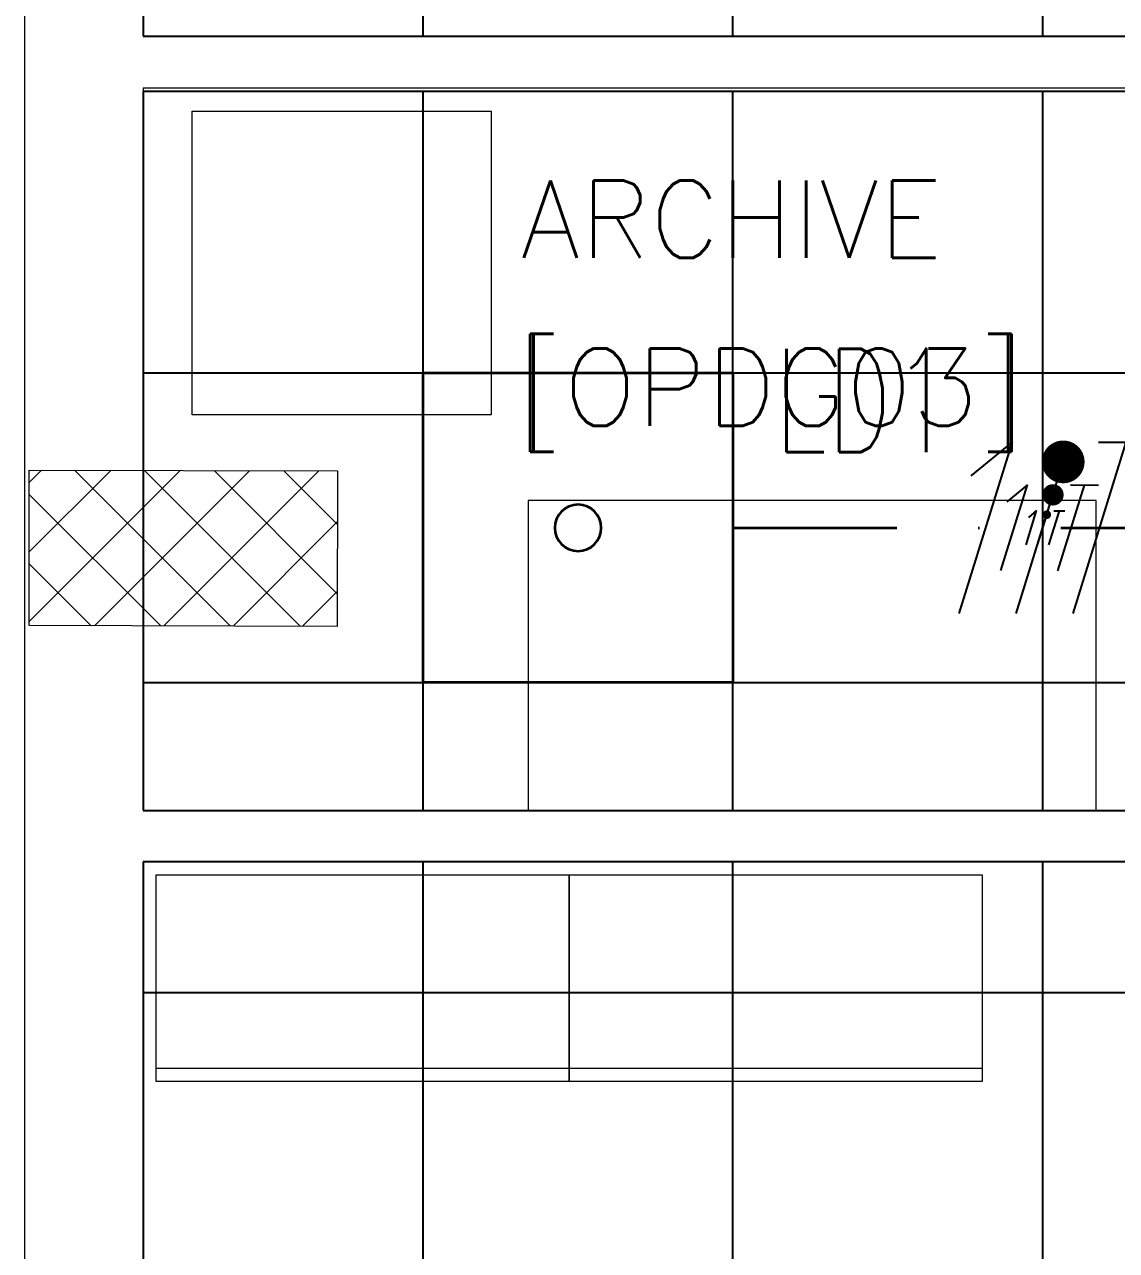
# Model space of a CAD drawing. Header units: inches. Extents: x -12418 to 57169, y -29325 to 19878.
# Drawn here: x 5228 to 7343, y -7100 to -4725 of the extents above; entities that cross this region are included whole.
import ezdxf
from ezdxf.enums import TextEntityAlignment as Align

# ---------------------------------------------------------------- set-up
doc = ezdxf.new("R2010")
doc.units = ezdxf.units.IN
doc.header["$LTSCALE"] = 25
doc.header["$MEASUREMENT"] = 0
doc.linetypes.add('DASHDOT', pattern=[25.4, 12.7, -6.35, 0, -6.35])
doc.layers.get('0').update_dxf_attribs({"color": 8})
for name, color, linetype, lineweight in [('00-Ground Floor$0$72_EGR_BASE_TEXT', 252, 'Continuous', 5), ('00-Ground Floor$0$C-HYDR-CTCH', 251, 'Continuous', 5), ('00-Ground Floor$0$Hatch', 254, 'Continuous', 5), ('00-Ground Floor$0$LOADING', 253, 'Continuous', 5), ('00-Ground Floor$0$Walls', 251, 'Continuous', 5), ('E-LITE-CIRC-NUMB', 6, 'Continuous', 25), ('E-LITE-CLNG', 150, 'Continuous', 35), ('E-LITE-CLNG-CNDT', 6, 'DASHDOT', 35), ('E-LITE-CTRL', 6, 'Continuous', 25), ('E-LITE-IDEN', 6, 'Continuous', 25), ('E-POWR-WIRE', 6, 'Continuous', 25), ('E-POWR-WIRE @ 100', 6, 'Continuous', 25), ('E-POWR-WIRE @ 20', 6, 'Continuous', 25), ('E-POWR-WIRE @ 50', 6, 'Continuous', 25)]:
    doc.layers.add(name, color=color, linetype=linetype, lineweight=lineweight)
doc.layers.add('00-Ground Floor$0$False Ceiling', color=251, linetype='Continuous')
doc.styles.add('00-Ground Floor$0$SIMPLEX', font='SIMPLEX.shx', dxfattribs={"height": 150})
doc.styles.add('DC_Simplex', font='SIMPLEX.shx', dxfattribs={"width": 0.7})

# ---------------------------------------------------------------- blocks, each defined once
blk = doc.blocks.new('00-Ground Floor$0$GF21027-P')
at = {"layer": '00-Ground Floor$0$LOADING'}
for p, q in [((0.4, 0.4), (-0.4, 0.4)), ((-0.4, 0.4), (-0.4, 0)), ((0.4, 0), (0.4, 0.4)), ((-0.4, 0.025), (0.4, 0.025)), ((-0.4, 0), (0.4, 0))]:
    blk.add_line(p, q, dxfattribs=at)
blk = doc.blocks.new('00-Ground Floor$0$A$Ce9e1c4c3')
at = {"layer": '00-Ground Floor$0$False Ceiling', "color": 254}
for p, q in [((-94542.1, -2747.4, 0), (-94542.1, -4747.4, 0)), ((-94542.1, -4747.4, 0), (-90902.1, -4747.4, 0)), ((-90902.1, -4854.6, 0), (-94542.1, -4854.6, 0)), ((-94542.1, -4854.6, 0), (-94542.1, -6247.4, 0)), ((-94542.1, -6247.4, 0), (-90902.1, -6247.4, 0)), ((-90902.1, -6347.4, 0), (-94542.1, -6347.4, 0)), ((-94542.1, -6347.4, 0), (-94542.1, -10017.4, 0))]:
    blk.add_line(p, q, dxfattribs=at)
at = {"layer": '00-Ground Floor$0$False Ceiling', "color": 254, "linetype": 'Continuous'}
for p, q in [((-94000, -4747.4), (-94000, -2747.4)), ((-93400, -4747.4), (-93400, -2747.4)), ((-92800, -4747.4), (-92800, -2747.4)), ((-94000, -6247.4), (-94000, -4854.6)), ((-93400, -6247.4), (-93400, -4854.6)), ((-92800, -6247.4), (-92800, -4854.6)), ((-94542.1, -5400), (-90902.1, -5400)), ((-94542.1, -6000), (-90902.1, -6000)), ((-94000, -10017.4), (-94000, -6347.4)), ((-93400, -10017.4), (-93400, -6347.4)), ((-92800, -10017.4), (-92800, -6347.4)), ((-94542.1, -6600), (-90902.1, -6600))]:
    blk.add_line(p, q, dxfattribs=at)
blk = doc.blocks.new('00-Ground Floor')
at = {"layer": '00-Ground Floor$0$Hatch'}
h = blk.add_hatch(dxfattribs=at)
h.set_pattern_fill('ANSI37', color=256, scale=30)
h.set_pattern_definition([(45, (-1981.42, -13099.68), (-67.35192, 67.35192), []), (135, (-1981.42, -13099.68), (-67.35192, -67.35192), [])])
h.paths.add_polyline_path([(48971.2, 8818.2), (48367.3, 8810.1), (48371.2, 8521.7), (48975.1, 8529.8)])
h.paths.add_polyline_path([(41810.5, 8810.5), (41227, 8805), (41207, 8513.7), (41790.5, 8519.1)])
h.paths.add_polyline_path([(27433.5, 8803.1), (26834.4, 8799), (26828.7, 8506), (27427.8, 8510)])
h.paths.add_polyline_path([(34618.7, 8805.3), (34017.5, 8797.8), (34009.3, 8512.1), (34610.5, 8519.6)])
h.paths.add_polyline_path([(20214.3, 8812.4), (19607.8, 8790.5), (19622.4, 8498), (20228.8, 8519.8)])
h.paths.add_polyline_path([(13477.7, 8802), (12255.7, 8825.9), (12249.3, 8529.8), (13471.3, 8505.8)])
h.paths.add_polyline_path([(13491.8, 1601.9), (12276.8, 1586.2), (12263.3, 1293.7), (13478.3, 1309.4)])
h.paths.add_polyline_path([(13465.7, -5591.3), (12262.6, -5607.3), (12256.9, -5900.3), (13460, -5884.3)])
h.paths.add_polyline_path([(13484.2, -12790), (12287.5, -12801.4), (12290.4, -13095.9), (13487, -13084.4)])
h.paths.add_polyline_path([(5849.2, -12787.9), (5245.6, -12791.6), (5256.3, -13077.1), (5859.8, -13073.4)])
h.paths.add_polyline_path([(5833.8, -5589.9), (5236.9, -5588.3), (5236.8, -5889.5), (5833.6, -5891)])
h.paths.add_polyline_path([(5843.6, 1599.7), (5224.3, 1600.9), (5213.7, 1298), (5833, 1296.7)])
h.paths.add_polyline_path([(5820.3, 8779.1), (5219.7, 8793.5), (5216, 8503.9), (5816.7, 8489.4)])
h.paths.add_polyline_path([(-1378.8, 8777.2), (-1981.4, 8799.9), (-1979.5, 8511.6), (-1376.9, 8488.9)])
h.paths.add_polyline_path([(-1371.1, -5601.1), (-1973.1, -5608.1), (-1969.7, -5899.7), (-1367.7, -5892.7)])
h.paths.add_polyline_path([(-1353.5, -12795.7), (-1951.9, -12796.7), (-1947.1, -13097.4), (-1348.7, -13096.4)])
h.paths.add_polyline_path([(20233.2, -12782.5), (19627.5, -12795.4), (19633.2, -13096.6), (20238.9, -13083.7)])
h.paths.add_polyline_path([(20226.6, -5590), (19632.3, -5607.6), (19634.4, -5904.1), (20228.7, -5886.6)])
h.paths.add_polyline_path([(20217.9, 1618), (19619, 1610.4), (19623, 1310.2), (20221.9, 1317.9)])
h.paths.add_polyline_path([(27418.3, 1602.8), (26816.3, 1607.5), (26820.6, 1315.3), (27422.5, 1310.7)])
h.paths.add_polyline_path([(27422, -5579.9), (26818.1, -5597.5), (26831.6, -5897.5), (27431.7, -5876.5)])
h.paths.add_polyline_path([(27438.1, -12795.9), (26834.3, -12789.3), (26831.9, -13075), (27435.7, -13081.6)])
h.paths.add_polyline_path([(34636.6, -12785.4), (34039.3, -12800), (34048.3, -13099.7), (34645.6, -13085.1)])
h.paths.add_polyline_path([(34629.3, -5597.1), (34028, -5595.2), (34029.2, -5892.4), (34630.4, -5894.3)])
h.paths.add_polyline_path([(34592.8, 1606.7), (34012, 1611.4), (34031.7, 1321.6), (34612.5, 1316.9)])
h.paths.add_polyline_path([(41796.2, 1606), (41198.6, 1619.8), (41200.6, 1327.8), (41798.2, 1314.1)])
h.paths.add_polyline_path([(41797.2, -5592.6), (41228.8, -5600.2), (41230.6, -5894.3), (41799, -5886.7)])
h.paths.add_polyline_path([(41834.3, -12789.7), (41229, -12792.4), (41230.4, -13096.9), (41835.6, -13094.3)])
h.paths.add_polyline_path([(49008.5, -12790.2), (48420.5, -12774.1), (48407.3, -13081.4), (48995.3, -13097.4)])
h.paths.add_polyline_path([(48992.7, -5590.8), (48389.5, -5589.7), (48387.5, -5886.2), (48990.7, -5887.3)])
at = {"layer": '00-Ground Floor$0$C-HYDR-CTCH', "flags": 128}
blk.add_lwpolyline([(5236.9, -5588.3), (5833.8, -5589.9), (5833.6, -5891), (5236.8, -5889.5), (5236.9, -5588.3)], dxfattribs=at)
at = {"layer": '00-Ground Floor$0$LOADING', "elevation": 0}
for points in [[(5552.9, -4892.5), (6132, -4892.5), (6132, -5481.3), (5552.9, -5481.3)], [(6203.4, -5647.4), (6203.4, -6247.4), (7303.4, -6247.4), (7303.4, -5647.4)]]:
    blk.add_lwpolyline(points, close=True, dxfattribs=at)
at = {"layer": '00-Ground Floor$0$Walls'}
for p, q in [((5227.9, -4347.4, 0), (5227.9, -5597.4, 0)), ((5457.9, -4347.4, 0), (5457.9, -4747.4, 0)), ((5457.9, -4747.4, 0), (8117.9, -4747.4, 0)), ((5457.9, -4847.4, 0), (5457.9, -5597.4, 0)), ((5457.9, -4847.4, 0), (8117.9, -4847.4, 0)), ((5227.9, -5597.4, 0), (5227.9, -13097.4, 0)), ((5227.9, -5597.4, 0), (5227.9, -13097.4, 0)), ((5457.9, -5897.4, 0), (5457.9, -6247.4, 0)), ((5457.9, -6247.4, 0), (9097.9, -6247.4, 0)), ((5457.9, -6347.4, 0), (5457.9, -10017.4, 0)), ((5457.9, -6347.4, 0), (9097.9, -6347.4, 0))]:
    blk.add_line(p, q, dxfattribs=at)
at = {"layer": '00-Ground Floor$0$False Ceiling', "color": 254}
blk.add_blockref('00-Ground Floor$0$A$Ce9e1c4c3', (100000, 0), dxfattribs=at)
at = {"layer": '00-Ground Floor$0$LOADING', "extrusion": (-7.77426e-06, -8.17011e-07, 1), "xscale": -1000.000000000002, "yscale": 1000.000000000004, "zscale": 1000.000000000002, "rotation": 359.9985892354244}
for p in [(5882.9, -6772.4, 0), (6682.9, -6772.5, 0)]:
    blk.add_blockref('00-Ground Floor$0$GF21027-P', p, dxfattribs=at)
at = {"layer": '00-Ground Floor$0$72_EGR_BASE_TEXT', "char_height": 150, "attachment_point": 2, "style": '00-Ground Floor$0$SIMPLEX'}
for s, insert in [('ARCHIVE', (6596.9, -5027.2)), ('[OPDG03]', (6673.6, -5352.6, 0))]:
    blk.add_mtext(s, dxfattribs=dict(at, insert=insert))
blk = doc.blocks.new('*U61')
blk.add_lwpolyline([(-300, 300), (-300, -300), (300, -300), (300, 300)], close=True)
blk.add_circle((0, 0), 45)
at = {"layer": 'E-LITE-CIRC-NUMB', "style": 'DC_Simplex', "width": 0.7, "flags": 8}
blk.add_attdef('CIRCUIT', text='', height=200, rotation=0, dxfattribs=at).set_placement((-473.9, 300), align=Align.RIGHT)
at = {"layer": 'E-LITE-CTRL', "style": 'DC_Simplex', "width": 0.7, "flags": 8}
blk.add_attdef('CONTROL', (1118.9, -935), '', height=200, rotation=360, dxfattribs=at)
at = {"layer": 'E-LITE-IDEN', "style": 'DC_Simplex', "width": 0.7, "flags": 8}
blk.add_attdef('TYPE', (-380, 146.8), '', height=200, rotation=360, dxfattribs=at)
blk = doc.blocks.new('*U76')
for p, q in [((-1.617, -1.658), (-0.587, 1.663)), ((-0.587, 1.663), (-1.389, 1.004)), ((-0.515, -1.66), (0.515, 1.66)), ((0.587, -1.663), (1.617, 1.658)), ((1.078, 1.659), (2.157, 1.657))]:
    blk.add_line(p, q)
at = {"const_width": 0.414}
blk.add_lwpolyline([(0.19, 1.278, 1), (0.604, 1.277, 1)], format="xyb", close=True, dxfattribs=at)
blk = doc.blocks.new('*U796')
at = {"layer": 'E-POWR-WIRE @ 100', "xscale": 100, "yscale": 100, "zscale": 100}
blk.add_blockref('*U76', (7200, -5700), dxfattribs=at)
at = {"layer": 'E-POWR-WIRE @ 20', "xscale": 20, "yscale": 20, "zscale": 20}
blk.add_blockref('*U76', (7200, -5700), dxfattribs=at)
at = {"layer": 'E-POWR-WIRE @ 50', "xscale": 50, "yscale": 50, "zscale": 50}
blk.add_blockref('*U76', (7200, -5700), dxfattribs=at)

msp = doc.modelspace()

# ---------------------------------------------------------------- linework, layer by layer
at = {"layer": 'E-LITE-CLNG-CNDT'}
msp.add_lwpolyline([(6600, -5700), (7800, -5700)], dxfattribs=at)

# ---------------------------------------------------------------- block references
at = {"layer": 'E-LITE-CLNG'}
ref = msp.add_blockref('*U61', (6300, -5700), dxfattribs=dict(at, xscale=-1))
ref.add_attrib('TYPE', 'LD1', (6680, -5553.2), dxfattribs={"layer": 'E-LITE-IDEN', "height": 200, "rotation": 0, "style": 'DC_Simplex', "width": 0.7, "flags": 8})
at = {"layer": 'E-LITE-CLNG-CNDT'}
msp.add_blockref('00-Ground Floor', (0, 0), dxfattribs=at)
at = {"layer": 'E-POWR-WIRE'}
msp.add_blockref('*U796', (0, 0), dxfattribs=at)

doc.saveas('drawing.dxf')
